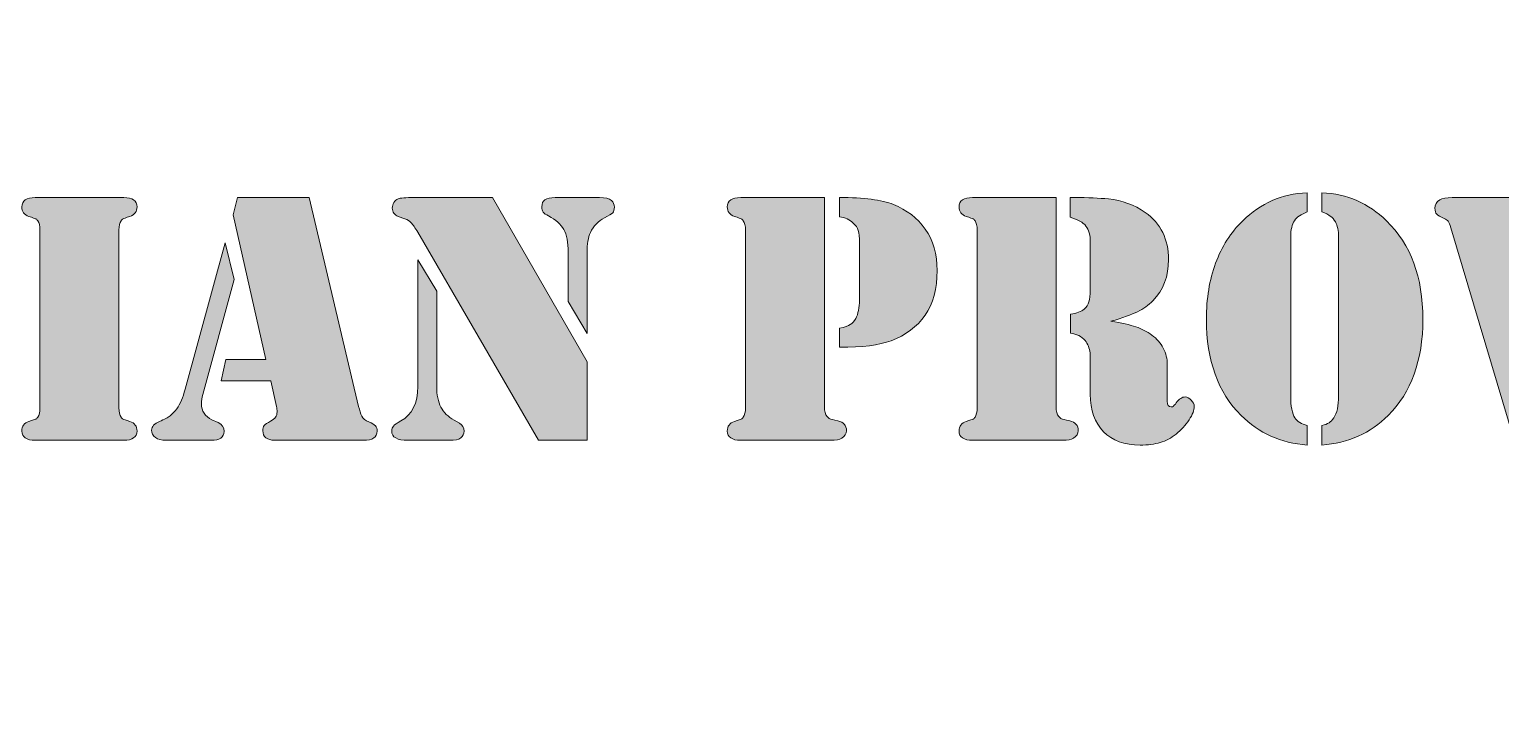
# Model space of a CAD drawing. Header units: inches. Extents: x 11 to 167, y -177 to -21.
# Drawn here: x 88.66 to 114.31, y -49.58 to -37.62 of the extents above; entities that cross this region are included whole.
import ezdxf

# ---------------------------------------------------------------- set-up
doc = ezdxf.new("R2010")
doc.units = ezdxf.units.IN
doc.header["$MEASUREMENT"] = 0
doc.layers.add('Layer 1', color=7, linetype='Continuous')
doc.layers.add('Layer 2', color=7, linetype='Continuous')

# ---------------------------------------------------------------- blocks, each defined once
blk = doc.blocks.new('block 6')
at = {"layer": 'Layer 2', "true_color": 0xffffff}
h = blk.add_hatch(color=7, dxfattribs=at)
h.dxf.hatch_style = 2
edge = h.paths.add_edge_path()
edge.add_spline(control_points=[(110.943, -40.802), (110.838, -40.84), (110.763, -40.89), (110.72, -40.954), (110.677, -41.018), (110.655, -41.112), (110.655, -41.236), (110.655, -41.236), (110.655, -44.008), (110.655, -44.008), (110.655, -44.19), (110.68, -44.318), (110.729, -44.393), (110.769, -44.455), (110.84, -44.499), (110.943, -44.526), (110.943, -44.526), (110.943, -44.867), (110.943, -44.867), (110.484, -44.83), (110.1, -44.657), (109.79, -44.349), (109.387, -43.948), (109.185, -43.389), (109.185, -42.672), (109.185, -42.312), (109.238, -41.987), (109.345, -41.697), (109.451, -41.406), (109.609, -41.16), (109.818, -40.957), (109.977, -40.802), (110.148, -40.685), (110.332, -40.604), (110.516, -40.523), (110.72, -40.478), (110.943, -40.467), (110.943, -40.467), (110.943, -40.802), (110.943, -40.802)], knot_values=[0, 0, 0, 0, 1, 1, 1, 2, 2, 2, 3, 3, 3, 4, 4, 4, 5, 5, 5, 6, 6, 6, 7, 7, 7, 8, 8, 8, 9, 9, 9, 10, 10, 10, 11, 11, 11, 12, 12, 12, 13, 13, 13, 13], degree=3, periodic=1)
edge = h.paths.add_edge_path()
edge.add_spline(control_points=[(111.198, -40.802), (111.198, -40.802), (111.198, -40.467), (111.198, -40.467), (111.421, -40.478), (111.625, -40.523), (111.81, -40.604), (111.995, -40.685), (112.167, -40.802), (112.326, -40.957), (112.748, -41.369), (112.959, -41.94), (112.959, -42.672), (112.959, -43.389), (112.757, -43.948), (112.354, -44.349), (112.044, -44.659), (111.658, -44.832), (111.198, -44.867), (111.198, -44.867), (111.198, -44.526), (111.198, -44.526), (111.251, -44.514), (111.293, -44.498), (111.323, -44.478), (111.353, -44.458), (111.38, -44.43), (111.405, -44.393), (111.461, -44.308), (111.489, -44.18), (111.489, -44.008), (111.489, -44.008), (111.489, -41.236), (111.489, -41.236), (111.489, -41.127), (111.47, -41.04), (111.433, -40.976), (111.408, -40.933), (111.379, -40.898), (111.345, -40.874), (111.311, -40.849), (111.262, -40.825), (111.198, -40.802)], knot_values=[0, 0, 0, 0, 1, 1, 1, 2, 2, 2, 3, 3, 3, 4, 4, 4, 5, 5, 5, 6, 6, 6, 7, 7, 7, 8, 8, 8, 9, 9, 9, 10, 10, 10, 11, 11, 11, 12, 12, 12, 13, 13, 13, 14, 14, 14, 14], degree=3, periodic=1)
h = blk.add_hatch(color=7, dxfattribs=at)
h.dxf.hatch_style = 2
edge = h.paths.add_edge_path()
edge.add_spline(control_points=[(90.228, -44.783), (90.228, -44.783), (88.845, -44.783), (88.845, -44.783), (88.845, -44.783), (88.765, -44.783), (88.765, -44.783), (88.69, -44.783), (88.633, -44.77), (88.593, -44.742), (88.552, -44.714), (88.532, -44.674), (88.532, -44.622), (88.532, -44.538), (88.574, -44.482), (88.656, -44.455), (88.724, -44.432), (88.764, -44.418), (88.776, -44.413), (88.787, -44.408), (88.799, -44.396), (88.811, -44.377), (88.836, -44.344), (88.848, -44.292), (88.848, -44.219), (88.848, -44.219), (88.848, -41.115), (88.848, -41.115), (88.848, -41.043), (88.836, -40.99), (88.811, -40.957), (88.799, -40.939), (88.787, -40.927), (88.776, -40.922), (88.764, -40.917), (88.724, -40.903), (88.656, -40.88), (88.574, -40.853), (88.532, -40.797), (88.532, -40.712), (88.532, -40.661), (88.552, -40.621), (88.593, -40.593), (88.633, -40.565), (88.69, -40.551), (88.765, -40.551), (88.765, -40.551), (88.845, -40.551), (88.845, -40.551), (88.845, -40.551), (90.228, -40.551), (90.228, -40.551), (90.228, -40.551), (90.309, -40.551), (90.309, -40.551), (90.383, -40.551), (90.441, -40.565), (90.481, -40.593), (90.521, -40.621), (90.541, -40.661), (90.541, -40.712), (90.541, -40.797), (90.5, -40.853), (90.417, -40.88), (90.349, -40.903), (90.309, -40.917), (90.298, -40.922), (90.287, -40.927), (90.275, -40.939), (90.262, -40.957), (90.238, -40.99), (90.225, -41.043), (90.225, -41.115), (90.225, -41.115), (90.225, -44.219), (90.225, -44.219), (90.225, -44.292), (90.238, -44.344), (90.262, -44.377), (90.275, -44.396), (90.287, -44.408), (90.298, -44.413), (90.309, -44.418), (90.349, -44.432), (90.417, -44.455), (90.5, -44.482), (90.541, -44.538), (90.541, -44.622), (90.541, -44.674), (90.521, -44.714), (90.481, -44.742), (90.441, -44.77), (90.383, -44.783), (90.309, -44.783), (90.309, -44.783), (90.228, -44.783), (90.228, -44.783)], knot_values=[0, 0, 0, 0, 1, 1, 1, 2, 2, 2, 3, 3, 3, 4, 4, 4, 5, 5, 5, 6, 6, 6, 7, 7, 7, 8, 8, 8, 9, 9, 9, 10, 10, 10, 11, 11, 11, 12, 12, 12, 13, 13, 13, 14, 14, 14, 15, 15, 15, 16, 16, 16, 17, 17, 17, 18, 18, 18, 19, 19, 19, 20, 20, 20, 21, 21, 21, 22, 22, 22, 23, 23, 23, 24, 24, 24, 25, 25, 25, 26, 26, 26, 27, 27, 27, 28, 28, 28, 29, 29, 29, 30, 30, 30, 31, 31, 31, 32, 32, 32, 32], degree=3, periodic=1)
h = blk.add_hatch(color=7, dxfattribs=at)
h.dxf.hatch_style = 2
edge = h.paths.add_edge_path()
edge.add_spline(control_points=[(92.079, -41.339), (92.079, -41.339), (92.237, -41.981), (92.237, -41.981), (92.237, -41.981), (91.689, -43.984), (91.689, -43.984), (91.672, -44.041), (91.664, -44.095), (91.664, -44.145), (91.664, -44.275), (91.725, -44.368), (91.847, -44.424), (91.847, -44.424), (91.955, -44.473), (91.955, -44.473), (92.023, -44.504), (92.058, -44.556), (92.058, -44.628), (92.058, -44.732), (91.982, -44.783), (91.831, -44.783), (91.831, -44.783), (91.044, -44.783), (91.044, -44.783), (90.967, -44.783), (90.907, -44.767), (90.862, -44.735), (90.818, -44.703), (90.796, -44.659), (90.796, -44.604), (90.796, -44.544), (90.841, -44.494), (90.932, -44.455), (91.017, -44.418), (91.079, -44.384), (91.12, -44.354), (91.16, -44.324), (91.199, -44.283), (91.236, -44.232), (91.294, -44.147), (91.341, -44.034), (91.379, -43.894), (91.379, -43.894), (92.079, -41.339), (92.079, -41.339)], knot_values=[0, 0, 0, 0, 1, 1, 1, 2, 2, 2, 3, 3, 3, 4, 4, 4, 5, 5, 5, 6, 6, 6, 7, 7, 7, 8, 8, 8, 9, 9, 9, 10, 10, 10, 11, 11, 11, 12, 12, 12, 13, 13, 13, 14, 14, 14, 15, 15, 15, 15], degree=3, periodic=1)
edge = h.paths.add_edge_path()
edge.add_spline(control_points=[(92.293, -40.551), (92.293, -40.551), (93.543, -40.551), (93.543, -40.551), (93.543, -40.551), (94.405, -44.194), (94.405, -44.194), (94.421, -44.258), (94.44, -44.315), (94.461, -44.365), (94.479, -44.404), (94.521, -44.436), (94.585, -44.461), (94.638, -44.484), (94.676, -44.506), (94.696, -44.529), (94.717, -44.552), (94.727, -44.583), (94.727, -44.622), (94.727, -44.73), (94.647, -44.783), (94.485, -44.783), (94.485, -44.783), (92.938, -44.783), (92.938, -44.783), (92.876, -44.783), (92.827, -44.768), (92.789, -44.739), (92.752, -44.709), (92.734, -44.669), (92.734, -44.619), (92.734, -44.578), (92.742, -44.547), (92.758, -44.526), (92.775, -44.505), (92.812, -44.48), (92.87, -44.449), (92.911, -44.428), (92.94, -44.405), (92.957, -44.38), (92.973, -44.356), (92.982, -44.325), (92.982, -44.287), (92.982, -44.252), (92.978, -44.221), (92.972, -44.194), (92.972, -44.194), (92.873, -43.745), (92.873, -43.745), (92.873, -43.745), (92.008, -43.745), (92.008, -43.745), (92.008, -43.745), (92.092, -43.376), (92.092, -43.376), (92.092, -43.376), (92.786, -43.376), (92.786, -43.376), (92.786, -43.376), (92.216, -40.855), (92.216, -40.855), (92.216, -40.855), (92.293, -40.551), (92.293, -40.551)], knot_values=[0, 0, 0, 0, 1, 1, 1, 2, 2, 2, 3, 3, 3, 4, 4, 4, 5, 5, 5, 6, 6, 6, 7, 7, 7, 8, 8, 8, 9, 9, 9, 10, 10, 10, 11, 11, 11, 12, 12, 12, 13, 13, 13, 14, 14, 14, 15, 15, 15, 16, 16, 16, 17, 17, 17, 18, 18, 18, 19, 19, 19, 20, 20, 20, 21, 21, 21, 21], degree=3, periodic=1)
h = blk.add_hatch(color=7, dxfattribs=at)
h.dxf.hatch_style = 2
edge = h.paths.add_edge_path()
edge.add_spline(control_points=[(95.437, -41.639), (95.437, -41.639), (95.766, -42.185), (95.766, -42.185), (95.766, -42.185), (95.766, -43.847), (95.766, -43.847), (95.766, -43.992), (95.79, -44.111), (95.839, -44.204), (95.887, -44.297), (95.964, -44.373), (96.07, -44.433), (96.07, -44.433), (96.163, -44.486), (96.163, -44.486), (96.217, -44.517), (96.243, -44.563), (96.243, -44.625), (96.243, -44.673), (96.224, -44.712), (96.184, -44.743), (96.151, -44.77), (96.083, -44.783), (95.98, -44.783), (95.98, -44.783), (95.264, -44.783), (95.264, -44.783), (95.076, -44.783), (94.981, -44.73), (94.981, -44.622), (94.981, -44.585), (94.991, -44.556), (95.011, -44.534), (95.031, -44.512), (95.073, -44.483), (95.14, -44.446), (95.338, -44.336), (95.437, -44.136), (95.437, -43.847), (95.437, -43.847), (95.437, -41.639), (95.437, -41.639)], knot_values=[0, 0, 0, 0, 1, 1, 1, 2, 2, 2, 3, 3, 3, 4, 4, 4, 5, 5, 5, 6, 6, 6, 7, 7, 7, 8, 8, 8, 9, 9, 9, 10, 10, 10, 11, 11, 11, 12, 12, 12, 13, 13, 13, 14, 14, 14, 14], degree=3, periodic=1)
edge = h.paths.add_edge_path()
edge.add_spline(control_points=[(96.736, -40.551), (96.736, -40.551), (98.386, -43.416), (98.386, -43.416), (98.386, -43.416), (98.386, -44.783), (98.386, -44.783), (98.386, -44.783), (97.539, -44.783), (97.539, -44.783), (97.539, -44.783), (95.434, -41.156), (95.434, -41.156), (95.389, -41.077), (95.351, -41.022), (95.323, -40.991), (95.294, -40.96), (95.256, -40.938), (95.211, -40.923), (95.211, -40.923), (95.093, -40.88), (95.093, -40.88), (95.062, -40.87), (95.037, -40.851), (95.019, -40.824), (95, -40.797), (94.991, -40.767), (94.991, -40.734), (94.991, -40.699), (95, -40.666), (95.019, -40.636), (95.037, -40.606), (95.062, -40.585), (95.093, -40.573), (95.128, -40.558), (95.223, -40.551), (95.378, -40.551), (95.378, -40.551), (96.736, -40.551), (96.736, -40.551)], knot_values=[0, 0, 0, 0, 1, 1, 1, 2, 2, 2, 3, 3, 3, 4, 4, 4, 5, 5, 5, 6, 6, 6, 7, 7, 7, 8, 8, 8, 9, 9, 9, 10, 10, 10, 11, 11, 11, 12, 12, 12, 13, 13, 13, 13], degree=3, periodic=1)
edge = h.paths.add_edge_path()
edge.add_spline(control_points=[(98.386, -42.92), (98.386, -42.92), (98.057, -42.365), (98.057, -42.365), (98.057, -42.365), (98.057, -41.506), (98.057, -41.506), (98.057, -41.333), (98.032, -41.2), (97.981, -41.108), (97.931, -41.016), (97.841, -40.937), (97.713, -40.871), (97.67, -40.85), (97.64, -40.828), (97.623, -40.804), (97.607, -40.78), (97.598, -40.75), (97.598, -40.712), (97.598, -40.657), (97.616, -40.616), (97.653, -40.59), (97.689, -40.564), (97.747, -40.551), (97.828, -40.551), (97.828, -40.551), (98.603, -40.551), (98.603, -40.551), (98.708, -40.551), (98.778, -40.568), (98.811, -40.601), (98.846, -40.634), (98.863, -40.673), (98.863, -40.719), (98.863, -40.762), (98.854, -40.795), (98.834, -40.816), (98.814, -40.838), (98.767, -40.867), (98.693, -40.905), (98.583, -40.96), (98.501, -41.046), (98.445, -41.162), (98.406, -41.247), (98.386, -41.361), (98.386, -41.506), (98.386, -41.506), (98.386, -42.92), (98.386, -42.92)], knot_values=[0, 0, 0, 0, 1, 1, 1, 2, 2, 2, 3, 3, 3, 4, 4, 4, 5, 5, 5, 6, 6, 6, 7, 7, 7, 8, 8, 8, 9, 9, 9, 10, 10, 10, 11, 11, 11, 12, 12, 12, 13, 13, 13, 14, 14, 14, 15, 15, 15, 16, 16, 16, 16], degree=3, periodic=1)
h = blk.add_hatch(color=7, dxfattribs=at)
h.dxf.hatch_style = 2
edge = h.paths.add_edge_path()
edge.add_spline(control_points=[(102.525, -40.551), (102.525, -40.551), (102.525, -44.194), (102.525, -44.194), (102.525, -44.275), (102.541, -44.333), (102.572, -44.368), (102.588, -44.389), (102.604, -44.402), (102.618, -44.407), (102.633, -44.412), (102.68, -44.425), (102.761, -44.446), (102.86, -44.468), (102.91, -44.525), (102.91, -44.616), (102.91, -44.67), (102.883, -44.713), (102.829, -44.746), (102.79, -44.771), (102.725, -44.783), (102.634, -44.783), (102.634, -44.783), (102.528, -44.783), (102.528, -44.783), (102.528, -44.783), (101.145, -44.783), (101.145, -44.783), (101.145, -44.783), (101.065, -44.783), (101.065, -44.783), (100.99, -44.783), (100.933, -44.77), (100.893, -44.742), (100.852, -44.714), (100.832, -44.674), (100.832, -44.622), (100.832, -44.538), (100.874, -44.482), (100.956, -44.455), (101.024, -44.432), (101.064, -44.418), (101.076, -44.413), (101.087, -44.408), (101.099, -44.396), (101.111, -44.377), (101.136, -44.344), (101.149, -44.292), (101.149, -44.219), (101.149, -44.219), (101.149, -41.115), (101.149, -41.115), (101.149, -41.043), (101.136, -40.99), (101.111, -40.957), (101.099, -40.939), (101.087, -40.927), (101.076, -40.922), (101.064, -40.917), (101.024, -40.903), (100.956, -40.88), (100.874, -40.853), (100.832, -40.797), (100.832, -40.712), (100.832, -40.661), (100.852, -40.621), (100.893, -40.593), (100.933, -40.565), (100.99, -40.551), (101.065, -40.551), (101.065, -40.551), (101.145, -40.551), (101.145, -40.551), (101.145, -40.551), (102.525, -40.551), (102.525, -40.551)], knot_values=[0, 0, 0, 0, 1, 1, 1, 2, 2, 2, 3, 3, 3, 4, 4, 4, 5, 5, 5, 6, 6, 6, 7, 7, 7, 8, 8, 8, 9, 9, 9, 10, 10, 10, 11, 11, 11, 12, 12, 12, 13, 13, 13, 14, 14, 14, 15, 15, 15, 16, 16, 16, 17, 17, 17, 18, 18, 18, 19, 19, 19, 20, 20, 20, 21, 21, 21, 22, 22, 22, 23, 23, 23, 24, 24, 24, 25, 25, 25, 25], degree=3, periodic=1)
edge = h.paths.add_edge_path()
edge.add_spline(control_points=[(102.789, -43.162), (102.789, -43.162), (102.789, -42.83), (102.789, -42.83), (102.878, -42.809), (102.94, -42.788), (102.976, -42.765), (103.012, -42.742), (103.044, -42.707), (103.071, -42.66), (103.114, -42.579), (103.136, -42.47), (103.136, -42.334), (103.136, -42.334), (103.136, -41.342), (103.136, -41.342), (103.136, -41.245), (103.129, -41.172), (103.114, -41.125), (103.1, -41.077), (103.071, -41.034), (103.027, -40.995), (102.968, -40.937), (102.887, -40.901), (102.786, -40.886), (102.786, -40.886), (102.786, -40.551), (102.786, -40.551), (103.211, -40.551), (103.526, -40.591), (103.728, -40.672), (103.962, -40.765), (104.147, -40.908), (104.283, -41.1), (104.422, -41.296), (104.491, -41.537), (104.491, -41.822), (104.491, -42.141), (104.421, -42.401), (104.28, -42.604), (104.14, -42.804), (103.943, -42.952), (103.691, -43.047), (103.482, -43.124), (103.181, -43.162), (102.789, -43.162)], knot_values=[0, 0, 0, 0, 1, 1, 1, 2, 2, 2, 3, 3, 3, 4, 4, 4, 5, 5, 5, 6, 6, 6, 7, 7, 7, 8, 8, 8, 9, 9, 9, 10, 10, 10, 11, 11, 11, 12, 12, 12, 13, 13, 13, 14, 14, 14, 15, 15, 15, 15], degree=3, periodic=1)
h = blk.add_hatch(color=7, dxfattribs=at)
h.dxf.hatch_style = 2
edge = h.paths.add_edge_path()
edge.add_spline(control_points=[(106.565, -40.551), (106.565, -40.551), (106.565, -44.194), (106.565, -44.194), (106.565, -44.275), (106.581, -44.333), (106.612, -44.368), (106.628, -44.389), (106.644, -44.402), (106.658, -44.407), (106.673, -44.412), (106.72, -44.425), (106.801, -44.446), (106.9, -44.468), (106.95, -44.525), (106.95, -44.616), (106.95, -44.67), (106.923, -44.713), (106.869, -44.746), (106.83, -44.771), (106.765, -44.783), (106.674, -44.783), (106.674, -44.783), (106.568, -44.783), (106.568, -44.783), (106.568, -44.783), (105.185, -44.783), (105.185, -44.783), (105.185, -44.783), (105.105, -44.783), (105.105, -44.783), (105.03, -44.783), (104.973, -44.77), (104.933, -44.742), (104.892, -44.714), (104.872, -44.674), (104.872, -44.622), (104.872, -44.538), (104.914, -44.482), (104.996, -44.455), (105.065, -44.432), (105.104, -44.418), (105.116, -44.413), (105.127, -44.408), (105.139, -44.396), (105.151, -44.377), (105.176, -44.344), (105.189, -44.292), (105.189, -44.219), (105.189, -44.219), (105.189, -41.115), (105.189, -41.115), (105.189, -41.043), (105.176, -40.99), (105.151, -40.957), (105.139, -40.939), (105.127, -40.927), (105.116, -40.922), (105.104, -40.917), (105.065, -40.903), (104.996, -40.88), (104.914, -40.853), (104.872, -40.797), (104.872, -40.712), (104.872, -40.661), (104.892, -40.621), (104.933, -40.593), (104.973, -40.565), (105.03, -40.551), (105.105, -40.551), (105.105, -40.551), (105.185, -40.551), (105.185, -40.551), (105.185, -40.551), (106.565, -40.551), (106.565, -40.551)], knot_values=[0, 0, 0, 0, 1, 1, 1, 2, 2, 2, 3, 3, 3, 4, 4, 4, 5, 5, 5, 6, 6, 6, 7, 7, 7, 8, 8, 8, 9, 9, 9, 10, 10, 10, 11, 11, 11, 12, 12, 12, 13, 13, 13, 14, 14, 14, 15, 15, 15, 16, 16, 16, 17, 17, 17, 18, 18, 18, 19, 19, 19, 20, 20, 20, 21, 21, 21, 22, 22, 22, 23, 23, 23, 24, 24, 24, 25, 25, 25, 25], degree=3, periodic=1)
edge = h.paths.add_edge_path()
edge.add_spline(control_points=[(107.517, -42.709), (107.707, -42.738), (107.854, -42.77), (107.956, -42.805), (108.058, -42.84), (108.151, -42.888), (108.233, -42.948), (108.32, -43.012), (108.387, -43.088), (108.433, -43.177), (108.48, -43.266), (108.503, -43.36), (108.503, -43.46), (108.503, -43.46), (108.503, -44.101), (108.503, -44.101), (108.503, -44.168), (108.525, -44.201), (108.568, -44.201), (108.585, -44.201), (108.599, -44.196), (108.61, -44.187), (108.621, -44.177), (108.637, -44.159), (108.658, -44.132), (108.71, -44.062), (108.763, -44.027), (108.816, -44.027), (108.851, -44.027), (108.887, -44.046), (108.922, -44.083), (108.957, -44.12), (108.974, -44.157), (108.974, -44.194), (108.974, -44.258), (108.944, -44.336), (108.883, -44.428), (108.822, -44.52), (108.746, -44.603), (108.655, -44.675), (108.57, -44.743), (108.478, -44.792), (108.379, -44.822), (108.28, -44.852), (108.163, -44.867), (108.029, -44.867), (107.756, -44.867), (107.543, -44.789), (107.39, -44.633), (107.237, -44.477), (107.161, -44.259), (107.161, -43.98), (107.161, -43.98), (107.161, -43.46), (107.161, -43.46), (107.161, -43.344), (107.16, -43.277), (107.157, -43.258), (107.147, -43.175), (107.118, -43.104), (107.071, -43.044), (107.011, -42.972), (106.925, -42.929), (106.813, -42.917), (106.813, -42.917), (106.813, -42.585), (106.813, -42.585), (106.925, -42.569), (107.004, -42.54), (107.052, -42.498), (107.093, -42.461), (107.122, -42.419), (107.137, -42.371), (107.153, -42.324), (107.161, -42.253), (107.161, -42.16), (107.161, -42.16), (107.161, -41.339), (107.161, -41.339), (107.161, -41.209), (107.135, -41.111), (107.085, -41.047), (107.034, -40.983), (106.942, -40.933), (106.81, -40.895), (106.81, -40.895), (106.81, -40.551), (106.81, -40.551), (106.81, -40.551), (106.891, -40.551), (106.891, -40.551), (107.12, -40.551), (107.316, -40.559), (107.477, -40.576), (107.717, -40.599), (107.931, -40.677), (108.119, -40.812), (108.389, -41.004), (108.525, -41.278), (108.525, -41.633), (108.525, -41.925), (108.434, -42.163), (108.252, -42.35), (108.175, -42.428), (108.086, -42.492), (107.984, -42.542), (107.881, -42.591), (107.726, -42.647), (107.517, -42.709)], knot_values=[0, 0, 0, 0, 1, 1, 1, 2, 2, 2, 3, 3, 3, 4, 4, 4, 5, 5, 5, 6, 6, 6, 7, 7, 7, 8, 8, 8, 9, 9, 9, 10, 10, 10, 11, 11, 11, 12, 12, 12, 13, 13, 13, 14, 14, 14, 15, 15, 15, 16, 16, 16, 17, 17, 17, 18, 18, 18, 19, 19, 19, 20, 20, 20, 21, 21, 21, 22, 22, 22, 23, 23, 23, 24, 24, 24, 25, 25, 25, 26, 26, 26, 27, 27, 27, 28, 28, 28, 29, 29, 29, 30, 30, 30, 31, 31, 31, 32, 32, 32, 33, 33, 33, 34, 34, 34, 35, 35, 35, 36, 36, 36, 36], degree=3, periodic=1)
h = blk.add_hatch(color=7, dxfattribs=at)
h.dxf.hatch_style = 2
edge = h.paths.add_edge_path()
edge.add_spline(control_points=[(115.659, -43.698), (115.659, -43.698), (115.365, -44.783), (115.365, -44.783), (115.365, -44.783), (114.549, -44.783), (114.549, -44.783), (114.549, -44.783), (113.445, -41.078), (113.445, -41.078), (113.429, -41.022), (113.413, -40.985), (113.399, -40.965), (113.384, -40.945), (113.362, -40.928), (113.331, -40.914), (113.265, -40.887), (113.221, -40.862), (113.2, -40.84), (113.18, -40.817), (113.169, -40.783), (113.169, -40.737), (113.169, -40.675), (113.197, -40.627), (113.253, -40.591), (113.297, -40.565), (113.368, -40.551), (113.467, -40.551), (113.467, -40.551), (114.847, -40.551), (114.847, -40.551), (114.934, -40.551), (114.993, -40.553), (115.025, -40.557), (115.057, -40.562), (115.084, -40.57), (115.104, -40.582), (115.125, -40.597), (115.142, -40.617), (115.157, -40.644), (115.171, -40.671), (115.179, -40.697), (115.179, -40.722), (115.179, -40.798), (115.142, -40.853), (115.07, -40.886), (115.016, -40.913), (114.98, -40.94), (114.96, -40.968), (114.94, -40.996), (114.931, -41.036), (114.931, -41.088), (114.931, -41.121), (114.934, -41.15), (114.94, -41.174), (114.94, -41.174), (115.659, -43.698), (115.659, -43.698)], knot_values=[0, 0, 0, 0, 1, 1, 1, 2, 2, 2, 3, 3, 3, 4, 4, 4, 5, 5, 5, 6, 6, 6, 7, 7, 7, 8, 8, 8, 9, 9, 9, 10, 10, 10, 11, 11, 11, 12, 12, 12, 13, 13, 13, 14, 14, 14, 15, 15, 15, 16, 16, 16, 17, 17, 17, 18, 18, 18, 19, 19, 19, 19], degree=3, periodic=1)
edge = h.paths.add_edge_path()
edge.add_spline(control_points=[(115.777, -43.255), (115.777, -43.255), (115.613, -42.672), (115.613, -42.672), (115.613, -42.672), (115.969, -41.367), (115.969, -41.367), (115.992, -41.284), (116.004, -41.233), (116.007, -41.215), (116.011, -41.169), (116, -41.119), (115.976, -41.063), (115.942, -40.99), (115.891, -40.943), (115.82, -40.92), (115.82, -40.92), (115.718, -40.883), (115.718, -40.883), (115.638, -40.856), (115.597, -40.803), (115.597, -40.725), (115.597, -40.669), (115.62, -40.626), (115.665, -40.596), (115.711, -40.566), (115.774, -40.551), (115.855, -40.551), (115.855, -40.551), (116.614, -40.551), (116.614, -40.551), (116.709, -40.551), (116.771, -40.56), (116.8, -40.579), (116.85, -40.61), (116.875, -40.655), (116.875, -40.712), (116.875, -40.752), (116.867, -40.783), (116.851, -40.805), (116.836, -40.828), (116.808, -40.849), (116.766, -40.867), (116.766, -40.867), (116.608, -40.942), (116.608, -40.942), (116.542, -40.973), (116.478, -41.034), (116.417, -41.126), (116.356, -41.218), (116.309, -41.323), (116.276, -41.441), (116.276, -41.441), (115.777, -43.255), (115.777, -43.255)], knot_values=[0, 0, 0, 0, 1, 1, 1, 2, 2, 2, 3, 3, 3, 4, 4, 4, 5, 5, 5, 6, 6, 6, 7, 7, 7, 8, 8, 8, 9, 9, 9, 10, 10, 10, 11, 11, 11, 12, 12, 12, 13, 13, 13, 14, 14, 14, 15, 15, 15, 16, 16, 16, 17, 17, 17, 18, 18, 18, 18], degree=3, periodic=1)
at = {"layer": 'Layer 2', "lineweight": 0}
for points, knots in [([(110.943, -40.802), (110.838, -40.84), (110.763, -40.89), (110.72, -40.954), (110.677, -41.018), (110.655, -41.112), (110.655, -41.236), (110.655, -41.236), (110.655, -44.008), (110.655, -44.008), (110.655, -44.19), (110.68, -44.318), (110.729, -44.393), (110.769, -44.455), (110.84, -44.499), (110.943, -44.526), (110.943, -44.526), (110.943, -44.867), (110.943, -44.867), (110.484, -44.83), (110.1, -44.657), (109.79, -44.349), (109.387, -43.948), (109.185, -43.389), (109.185, -42.672), (109.185, -42.312), (109.238, -41.987), (109.345, -41.697), (109.451, -41.406), (109.609, -41.16), (109.818, -40.957), (109.977, -40.802), (110.148, -40.685), (110.332, -40.604), (110.516, -40.523), (110.72, -40.478), (110.943, -40.467), (110.943, -40.467), (110.943, -40.802), (110.943, -40.802)], [0, 0, 0, 0, 1, 1, 1, 2, 2, 2, 3, 3, 3, 4, 4, 4, 5, 5, 5, 6, 6, 6, 7, 7, 7, 8, 8, 8, 9, 9, 9, 10, 10, 10, 11, 11, 11, 12, 12, 12, 13, 13, 13, 13]), ([(111.198, -40.802), (111.198, -40.802), (111.198, -40.467), (111.198, -40.467), (111.421, -40.478), (111.625, -40.523), (111.81, -40.604), (111.995, -40.685), (112.167, -40.802), (112.326, -40.957), (112.748, -41.369), (112.959, -41.94), (112.959, -42.672), (112.959, -43.389), (112.757, -43.948), (112.354, -44.349), (112.044, -44.659), (111.658, -44.832), (111.198, -44.867), (111.198, -44.867), (111.198, -44.526), (111.198, -44.526), (111.251, -44.514), (111.293, -44.498), (111.323, -44.478), (111.353, -44.458), (111.38, -44.43), (111.405, -44.393), (111.461, -44.308), (111.489, -44.18), (111.489, -44.008), (111.489, -44.008), (111.489, -41.236), (111.489, -41.236), (111.489, -41.127), (111.47, -41.04), (111.433, -40.976), (111.408, -40.933), (111.379, -40.898), (111.345, -40.874), (111.311, -40.849), (111.262, -40.825), (111.198, -40.802)], [0, 0, 0, 0, 1, 1, 1, 2, 2, 2, 3, 3, 3, 4, 4, 4, 5, 5, 5, 6, 6, 6, 7, 7, 7, 8, 8, 8, 9, 9, 9, 10, 10, 10, 11, 11, 11, 12, 12, 12, 13, 13, 13, 14, 14, 14, 14]), ([(90.228, -44.783), (90.228, -44.783), (88.845, -44.783), (88.845, -44.783), (88.845, -44.783), (88.765, -44.783), (88.765, -44.783), (88.69, -44.783), (88.633, -44.77), (88.593, -44.742), (88.552, -44.714), (88.532, -44.674), (88.532, -44.622), (88.532, -44.538), (88.574, -44.482), (88.656, -44.455), (88.724, -44.432), (88.764, -44.418), (88.776, -44.413), (88.787, -44.408), (88.799, -44.396), (88.811, -44.377), (88.836, -44.344), (88.848, -44.292), (88.848, -44.219), (88.848, -44.219), (88.848, -41.115), (88.848, -41.115), (88.848, -41.043), (88.836, -40.99), (88.811, -40.957), (88.799, -40.939), (88.787, -40.927), (88.776, -40.922), (88.764, -40.917), (88.724, -40.903), (88.656, -40.88), (88.574, -40.853), (88.532, -40.797), (88.532, -40.712), (88.532, -40.661), (88.552, -40.621), (88.593, -40.593), (88.633, -40.565), (88.69, -40.551), (88.765, -40.551), (88.765, -40.551), (88.845, -40.551), (88.845, -40.551), (88.845, -40.551), (90.228, -40.551), (90.228, -40.551), (90.228, -40.551), (90.309, -40.551), (90.309, -40.551), (90.383, -40.551), (90.441, -40.565), (90.481, -40.593), (90.521, -40.621), (90.541, -40.661), (90.541, -40.712), (90.541, -40.797), (90.5, -40.853), (90.417, -40.88), (90.349, -40.903), (90.309, -40.917), (90.298, -40.922), (90.287, -40.927), (90.275, -40.939), (90.262, -40.957), (90.238, -40.99), (90.225, -41.043), (90.225, -41.115), (90.225, -41.115), (90.225, -44.219), (90.225, -44.219), (90.225, -44.292), (90.238, -44.344), (90.262, -44.377), (90.275, -44.396), (90.287, -44.408), (90.298, -44.413), (90.309, -44.418), (90.349, -44.432), (90.417, -44.455), (90.5, -44.482), (90.541, -44.538), (90.541, -44.622), (90.541, -44.674), (90.521, -44.714), (90.481, -44.742), (90.441, -44.77), (90.383, -44.783), (90.309, -44.783), (90.309, -44.783), (90.228, -44.783), (90.228, -44.783)], [0, 0, 0, 0, 1, 1, 1, 2, 2, 2, 3, 3, 3, 4, 4, 4, 5, 5, 5, 6, 6, 6, 7, 7, 7, 8, 8, 8, 9, 9, 9, 10, 10, 10, 11, 11, 11, 12, 12, 12, 13, 13, 13, 14, 14, 14, 15, 15, 15, 16, 16, 16, 17, 17, 17, 18, 18, 18, 19, 19, 19, 20, 20, 20, 21, 21, 21, 22, 22, 22, 23, 23, 23, 24, 24, 24, 25, 25, 25, 26, 26, 26, 27, 27, 27, 28, 28, 28, 29, 29, 29, 30, 30, 30, 31, 31, 31, 32, 32, 32, 32]), ([(92.293, -40.551), (92.293, -40.551), (93.543, -40.551), (93.543, -40.551), (93.543, -40.551), (94.405, -44.194), (94.405, -44.194), (94.421, -44.258), (94.44, -44.315), (94.461, -44.365), (94.479, -44.404), (94.521, -44.436), (94.585, -44.461), (94.638, -44.484), (94.676, -44.506), (94.696, -44.529), (94.717, -44.552), (94.727, -44.583), (94.727, -44.622), (94.727, -44.73), (94.647, -44.783), (94.485, -44.783), (94.485, -44.783), (92.938, -44.783), (92.938, -44.783), (92.876, -44.783), (92.827, -44.768), (92.789, -44.739), (92.752, -44.709), (92.734, -44.669), (92.734, -44.619), (92.734, -44.578), (92.742, -44.547), (92.758, -44.526), (92.775, -44.505), (92.812, -44.48), (92.87, -44.449), (92.911, -44.428), (92.94, -44.405), (92.957, -44.38), (92.973, -44.356), (92.982, -44.325), (92.982, -44.287), (92.982, -44.252), (92.978, -44.221), (92.972, -44.194), (92.972, -44.194), (92.873, -43.745), (92.873, -43.745), (92.873, -43.745), (92.008, -43.745), (92.008, -43.745), (92.008, -43.745), (92.092, -43.376), (92.092, -43.376), (92.092, -43.376), (92.786, -43.376), (92.786, -43.376), (92.786, -43.376), (92.216, -40.855), (92.216, -40.855), (92.216, -40.855), (92.293, -40.551), (92.293, -40.551)], [0, 0, 0, 0, 1, 1, 1, 2, 2, 2, 3, 3, 3, 4, 4, 4, 5, 5, 5, 6, 6, 6, 7, 7, 7, 8, 8, 8, 9, 9, 9, 10, 10, 10, 11, 11, 11, 12, 12, 12, 13, 13, 13, 14, 14, 14, 15, 15, 15, 16, 16, 16, 17, 17, 17, 18, 18, 18, 19, 19, 19, 20, 20, 20, 21, 21, 21, 21]), ([(96.736, -40.551), (96.736, -40.551), (98.386, -43.416), (98.386, -43.416), (98.386, -43.416), (98.386, -44.783), (98.386, -44.783), (98.386, -44.783), (97.539, -44.783), (97.539, -44.783), (97.539, -44.783), (95.434, -41.156), (95.434, -41.156), (95.389, -41.077), (95.351, -41.022), (95.323, -40.991), (95.294, -40.96), (95.256, -40.938), (95.211, -40.923), (95.211, -40.923), (95.093, -40.88), (95.093, -40.88), (95.062, -40.87), (95.037, -40.851), (95.019, -40.824), (95, -40.797), (94.991, -40.767), (94.991, -40.734), (94.991, -40.699), (95, -40.666), (95.019, -40.636), (95.037, -40.606), (95.062, -40.585), (95.093, -40.573), (95.128, -40.558), (95.223, -40.551), (95.378, -40.551), (95.378, -40.551), (96.736, -40.551), (96.736, -40.551)], [0, 0, 0, 0, 1, 1, 1, 2, 2, 2, 3, 3, 3, 4, 4, 4, 5, 5, 5, 6, 6, 6, 7, 7, 7, 8, 8, 8, 9, 9, 9, 10, 10, 10, 11, 11, 11, 12, 12, 12, 13, 13, 13, 13]), ([(98.386, -42.92), (98.386, -42.92), (98.057, -42.365), (98.057, -42.365), (98.057, -42.365), (98.057, -41.506), (98.057, -41.506), (98.057, -41.333), (98.032, -41.2), (97.981, -41.108), (97.931, -41.016), (97.841, -40.937), (97.713, -40.871), (97.67, -40.85), (97.64, -40.828), (97.623, -40.804), (97.607, -40.78), (97.598, -40.75), (97.598, -40.712), (97.598, -40.657), (97.616, -40.616), (97.653, -40.59), (97.689, -40.564), (97.747, -40.551), (97.828, -40.551), (97.828, -40.551), (98.603, -40.551), (98.603, -40.551), (98.708, -40.551), (98.778, -40.568), (98.811, -40.601), (98.846, -40.634), (98.863, -40.673), (98.863, -40.719), (98.863, -40.762), (98.854, -40.795), (98.834, -40.816), (98.814, -40.838), (98.767, -40.867), (98.693, -40.905), (98.583, -40.96), (98.501, -41.046), (98.445, -41.162), (98.406, -41.247), (98.386, -41.361), (98.386, -41.506), (98.386, -41.506), (98.386, -42.92), (98.386, -42.92)], [0, 0, 0, 0, 1, 1, 1, 2, 2, 2, 3, 3, 3, 4, 4, 4, 5, 5, 5, 6, 6, 6, 7, 7, 7, 8, 8, 8, 9, 9, 9, 10, 10, 10, 11, 11, 11, 12, 12, 12, 13, 13, 13, 14, 14, 14, 15, 15, 15, 16, 16, 16, 16]), ([(102.525, -40.551), (102.525, -40.551), (102.525, -44.194), (102.525, -44.194), (102.525, -44.275), (102.541, -44.333), (102.572, -44.368), (102.588, -44.389), (102.604, -44.402), (102.618, -44.407), (102.633, -44.412), (102.68, -44.425), (102.761, -44.446), (102.86, -44.468), (102.91, -44.525), (102.91, -44.616), (102.91, -44.67), (102.883, -44.713), (102.829, -44.746), (102.79, -44.771), (102.725, -44.783), (102.634, -44.783), (102.634, -44.783), (102.528, -44.783), (102.528, -44.783), (102.528, -44.783), (101.145, -44.783), (101.145, -44.783), (101.145, -44.783), (101.065, -44.783), (101.065, -44.783), (100.99, -44.783), (100.933, -44.77), (100.893, -44.742), (100.852, -44.714), (100.832, -44.674), (100.832, -44.622), (100.832, -44.538), (100.874, -44.482), (100.956, -44.455), (101.024, -44.432), (101.064, -44.418), (101.076, -44.413), (101.087, -44.408), (101.099, -44.396), (101.111, -44.377), (101.136, -44.344), (101.149, -44.292), (101.149, -44.219), (101.149, -44.219), (101.149, -41.115), (101.149, -41.115), (101.149, -41.043), (101.136, -40.99), (101.111, -40.957), (101.099, -40.939), (101.087, -40.927), (101.076, -40.922), (101.064, -40.917), (101.024, -40.903), (100.956, -40.88), (100.874, -40.853), (100.832, -40.797), (100.832, -40.712), (100.832, -40.661), (100.852, -40.621), (100.893, -40.593), (100.933, -40.565), (100.99, -40.551), (101.065, -40.551), (101.065, -40.551), (101.145, -40.551), (101.145, -40.551), (101.145, -40.551), (102.525, -40.551), (102.525, -40.551)], [0, 0, 0, 0, 1, 1, 1, 2, 2, 2, 3, 3, 3, 4, 4, 4, 5, 5, 5, 6, 6, 6, 7, 7, 7, 8, 8, 8, 9, 9, 9, 10, 10, 10, 11, 11, 11, 12, 12, 12, 13, 13, 13, 14, 14, 14, 15, 15, 15, 16, 16, 16, 17, 17, 17, 18, 18, 18, 19, 19, 19, 20, 20, 20, 21, 21, 21, 22, 22, 22, 23, 23, 23, 24, 24, 24, 25, 25, 25, 25]), ([(102.789, -43.162), (102.789, -43.162), (102.789, -42.83), (102.789, -42.83), (102.878, -42.809), (102.94, -42.788), (102.976, -42.765), (103.012, -42.742), (103.044, -42.707), (103.071, -42.66), (103.114, -42.579), (103.136, -42.47), (103.136, -42.334), (103.136, -42.334), (103.136, -41.342), (103.136, -41.342), (103.136, -41.245), (103.129, -41.172), (103.114, -41.125), (103.1, -41.077), (103.071, -41.034), (103.027, -40.995), (102.968, -40.937), (102.887, -40.901), (102.786, -40.886), (102.786, -40.886), (102.786, -40.551), (102.786, -40.551), (103.211, -40.551), (103.526, -40.591), (103.728, -40.672), (103.962, -40.765), (104.147, -40.908), (104.283, -41.1), (104.422, -41.296), (104.491, -41.537), (104.491, -41.822), (104.491, -42.141), (104.421, -42.401), (104.28, -42.604), (104.14, -42.804), (103.943, -42.952), (103.691, -43.047), (103.482, -43.124), (103.181, -43.162), (102.789, -43.162)], [0, 0, 0, 0, 1, 1, 1, 2, 2, 2, 3, 3, 3, 4, 4, 4, 5, 5, 5, 6, 6, 6, 7, 7, 7, 8, 8, 8, 9, 9, 9, 10, 10, 10, 11, 11, 11, 12, 12, 12, 13, 13, 13, 14, 14, 14, 15, 15, 15, 15]), ([(106.565, -40.551), (106.565, -40.551), (106.565, -44.194), (106.565, -44.194), (106.565, -44.275), (106.581, -44.333), (106.612, -44.368), (106.628, -44.389), (106.644, -44.402), (106.658, -44.407), (106.673, -44.412), (106.72, -44.425), (106.801, -44.446), (106.9, -44.468), (106.95, -44.525), (106.95, -44.616), (106.95, -44.67), (106.923, -44.713), (106.869, -44.746), (106.83, -44.771), (106.765, -44.783), (106.674, -44.783), (106.674, -44.783), (106.568, -44.783), (106.568, -44.783), (106.568, -44.783), (105.185, -44.783), (105.185, -44.783), (105.185, -44.783), (105.105, -44.783), (105.105, -44.783), (105.03, -44.783), (104.973, -44.77), (104.933, -44.742), (104.892, -44.714), (104.872, -44.674), (104.872, -44.622), (104.872, -44.538), (104.914, -44.482), (104.996, -44.455), (105.065, -44.432), (105.104, -44.418), (105.116, -44.413), (105.127, -44.408), (105.139, -44.396), (105.151, -44.377), (105.176, -44.344), (105.189, -44.292), (105.189, -44.219), (105.189, -44.219), (105.189, -41.115), (105.189, -41.115), (105.189, -41.043), (105.176, -40.99), (105.151, -40.957), (105.139, -40.939), (105.127, -40.927), (105.116, -40.922), (105.104, -40.917), (105.065, -40.903), (104.996, -40.88), (104.914, -40.853), (104.872, -40.797), (104.872, -40.712), (104.872, -40.661), (104.892, -40.621), (104.933, -40.593), (104.973, -40.565), (105.03, -40.551), (105.105, -40.551), (105.105, -40.551), (105.185, -40.551), (105.185, -40.551), (105.185, -40.551), (106.565, -40.551), (106.565, -40.551)], [0, 0, 0, 0, 1, 1, 1, 2, 2, 2, 3, 3, 3, 4, 4, 4, 5, 5, 5, 6, 6, 6, 7, 7, 7, 8, 8, 8, 9, 9, 9, 10, 10, 10, 11, 11, 11, 12, 12, 12, 13, 13, 13, 14, 14, 14, 15, 15, 15, 16, 16, 16, 17, 17, 17, 18, 18, 18, 19, 19, 19, 20, 20, 20, 21, 21, 21, 22, 22, 22, 23, 23, 23, 24, 24, 24, 25, 25, 25, 25]), ([(107.517, -42.709), (107.707, -42.738), (107.854, -42.77), (107.956, -42.805), (108.058, -42.84), (108.151, -42.888), (108.233, -42.948), (108.32, -43.012), (108.387, -43.088), (108.433, -43.177), (108.48, -43.266), (108.503, -43.36), (108.503, -43.46), (108.503, -43.46), (108.503, -44.101), (108.503, -44.101), (108.503, -44.168), (108.525, -44.201), (108.568, -44.201), (108.585, -44.201), (108.599, -44.196), (108.61, -44.187), (108.621, -44.177), (108.637, -44.159), (108.658, -44.132), (108.71, -44.062), (108.763, -44.027), (108.816, -44.027), (108.851, -44.027), (108.887, -44.046), (108.922, -44.083), (108.957, -44.12), (108.974, -44.157), (108.974, -44.194), (108.974, -44.258), (108.944, -44.336), (108.883, -44.428), (108.822, -44.52), (108.746, -44.603), (108.655, -44.675), (108.57, -44.743), (108.478, -44.792), (108.379, -44.822), (108.28, -44.852), (108.163, -44.867), (108.029, -44.867), (107.756, -44.867), (107.543, -44.789), (107.39, -44.633), (107.237, -44.477), (107.161, -44.259), (107.161, -43.98), (107.161, -43.98), (107.161, -43.46), (107.161, -43.46), (107.161, -43.344), (107.16, -43.277), (107.157, -43.258), (107.147, -43.175), (107.118, -43.104), (107.071, -43.044), (107.011, -42.972), (106.925, -42.929), (106.813, -42.917), (106.813, -42.917), (106.813, -42.585), (106.813, -42.585), (106.925, -42.569), (107.004, -42.54), (107.052, -42.498), (107.093, -42.461), (107.122, -42.419), (107.137, -42.371), (107.153, -42.324), (107.161, -42.253), (107.161, -42.16), (107.161, -42.16), (107.161, -41.339), (107.161, -41.339), (107.161, -41.209), (107.135, -41.111), (107.085, -41.047), (107.034, -40.983), (106.942, -40.933), (106.81, -40.895), (106.81, -40.895), (106.81, -40.551), (106.81, -40.551), (106.81, -40.551), (106.891, -40.551), (106.891, -40.551), (107.12, -40.551), (107.316, -40.559), (107.477, -40.576), (107.717, -40.599), (107.931, -40.677), (108.119, -40.812), (108.389, -41.004), (108.525, -41.278), (108.525, -41.633), (108.525, -41.925), (108.434, -42.163), (108.252, -42.35), (108.175, -42.428), (108.086, -42.492), (107.984, -42.542), (107.881, -42.591), (107.726, -42.647), (107.517, -42.709)], [0, 0, 0, 0, 1, 1, 1, 2, 2, 2, 3, 3, 3, 4, 4, 4, 5, 5, 5, 6, 6, 6, 7, 7, 7, 8, 8, 8, 9, 9, 9, 10, 10, 10, 11, 11, 11, 12, 12, 12, 13, 13, 13, 14, 14, 14, 15, 15, 15, 16, 16, 16, 17, 17, 17, 18, 18, 18, 19, 19, 19, 20, 20, 20, 21, 21, 21, 22, 22, 22, 23, 23, 23, 24, 24, 24, 25, 25, 25, 26, 26, 26, 27, 27, 27, 28, 28, 28, 29, 29, 29, 30, 30, 30, 31, 31, 31, 32, 32, 32, 33, 33, 33, 34, 34, 34, 35, 35, 35, 36, 36, 36, 36]), ([(115.659, -43.698), (115.659, -43.698), (115.365, -44.783), (115.365, -44.783), (115.365, -44.783), (114.549, -44.783), (114.549, -44.783), (114.549, -44.783), (113.445, -41.078), (113.445, -41.078), (113.429, -41.022), (113.413, -40.985), (113.399, -40.965), (113.384, -40.945), (113.362, -40.928), (113.331, -40.914), (113.265, -40.887), (113.221, -40.862), (113.2, -40.84), (113.18, -40.817), (113.169, -40.783), (113.169, -40.737), (113.169, -40.675), (113.197, -40.627), (113.253, -40.591), (113.297, -40.565), (113.368, -40.551), (113.467, -40.551), (113.467, -40.551), (114.847, -40.551), (114.847, -40.551), (114.934, -40.551), (114.993, -40.553), (115.025, -40.557), (115.057, -40.562), (115.084, -40.57), (115.104, -40.582), (115.125, -40.597), (115.142, -40.617), (115.157, -40.644), (115.171, -40.671), (115.179, -40.697), (115.179, -40.722), (115.179, -40.798), (115.142, -40.853), (115.07, -40.886), (115.016, -40.913), (114.98, -40.94), (114.96, -40.968), (114.94, -40.996), (114.931, -41.036), (114.931, -41.088), (114.931, -41.121), (114.934, -41.15), (114.94, -41.174), (114.94, -41.174), (115.659, -43.698), (115.659, -43.698)], [0, 0, 0, 0, 1, 1, 1, 2, 2, 2, 3, 3, 3, 4, 4, 4, 5, 5, 5, 6, 6, 6, 7, 7, 7, 8, 8, 8, 9, 9, 9, 10, 10, 10, 11, 11, 11, 12, 12, 12, 13, 13, 13, 14, 14, 14, 15, 15, 15, 16, 16, 16, 17, 17, 17, 18, 18, 18, 19, 19, 19, 19]), ([(92.079, -41.339), (92.079, -41.339), (92.237, -41.981), (92.237, -41.981), (92.237, -41.981), (91.689, -43.984), (91.689, -43.984), (91.672, -44.041), (91.664, -44.095), (91.664, -44.145), (91.664, -44.275), (91.725, -44.368), (91.847, -44.424), (91.847, -44.424), (91.955, -44.473), (91.955, -44.473), (92.023, -44.504), (92.058, -44.556), (92.058, -44.628), (92.058, -44.732), (91.982, -44.783), (91.831, -44.783), (91.831, -44.783), (91.044, -44.783), (91.044, -44.783), (90.967, -44.783), (90.907, -44.767), (90.862, -44.735), (90.818, -44.703), (90.796, -44.659), (90.796, -44.604), (90.796, -44.544), (90.841, -44.494), (90.932, -44.455), (91.017, -44.418), (91.079, -44.384), (91.12, -44.354), (91.16, -44.324), (91.199, -44.283), (91.236, -44.232), (91.294, -44.147), (91.341, -44.034), (91.379, -43.894), (91.379, -43.894), (92.079, -41.339), (92.079, -41.339)], [0, 0, 0, 0, 1, 1, 1, 2, 2, 2, 3, 3, 3, 4, 4, 4, 5, 5, 5, 6, 6, 6, 7, 7, 7, 8, 8, 8, 9, 9, 9, 10, 10, 10, 11, 11, 11, 12, 12, 12, 13, 13, 13, 14, 14, 14, 15, 15, 15, 15]), ([(95.437, -41.639), (95.437, -41.639), (95.766, -42.185), (95.766, -42.185), (95.766, -42.185), (95.766, -43.847), (95.766, -43.847), (95.766, -43.992), (95.79, -44.111), (95.839, -44.204), (95.887, -44.297), (95.964, -44.373), (96.07, -44.433), (96.07, -44.433), (96.163, -44.486), (96.163, -44.486), (96.217, -44.517), (96.243, -44.563), (96.243, -44.625), (96.243, -44.673), (96.224, -44.712), (96.184, -44.743), (96.151, -44.77), (96.083, -44.783), (95.98, -44.783), (95.98, -44.783), (95.264, -44.783), (95.264, -44.783), (95.076, -44.783), (94.981, -44.73), (94.981, -44.622), (94.981, -44.585), (94.991, -44.556), (95.011, -44.534), (95.031, -44.512), (95.073, -44.483), (95.14, -44.446), (95.338, -44.336), (95.437, -44.136), (95.437, -43.847), (95.437, -43.847), (95.437, -41.639), (95.437, -41.639)], [0, 0, 0, 0, 1, 1, 1, 2, 2, 2, 3, 3, 3, 4, 4, 4, 5, 5, 5, 6, 6, 6, 7, 7, 7, 8, 8, 8, 9, 9, 9, 10, 10, 10, 11, 11, 11, 12, 12, 12, 13, 13, 13, 14, 14, 14, 14])]:
    blk.add_open_spline(points, degree=3, knots=knots, dxfattribs=at)

msp = doc.modelspace()

# ---------------------------------------------------------------- linework, layer by layer
at = {"layer": 'Layer 1', "color": 250, "lineweight": 25, "true_color": 0x231f20}
msp.add_open_spline([(162.513, -176.859), (162.513, -176.859), (14.817, -176.859), (14.817, -176.859), (12.488, -176.859), (10.583, -174.954), (10.583, -172.626), (10.583, -172.626), (10.583, -24.93), (10.583, -24.93), (10.583, -22.601), (12.488, -20.696), (14.817, -20.696), (14.817, -20.696), (162.513, -20.696), (162.513, -20.696), (164.841, -20.696), (166.746, -22.601), (166.746, -24.93), (166.746, -24.93), (166.746, -172.626), (166.746, -172.626), (166.746, -174.954), (164.841, -176.859), (162.513, -176.859)], degree=3, knots=[0, 0, 0, 0, 1, 1, 1, 2, 2, 2, 3, 3, 3, 4, 4, 4, 5, 5, 5, 6, 6, 6, 7, 7, 7, 8, 8, 8, 8], dxfattribs=at)

# ---------------------------------------------------------------- block references
at = {"layer": 'Layer 2'}
msp.add_blockref('block 6', (0, 0), dxfattribs=at)

doc.saveas('drawing.dxf')
